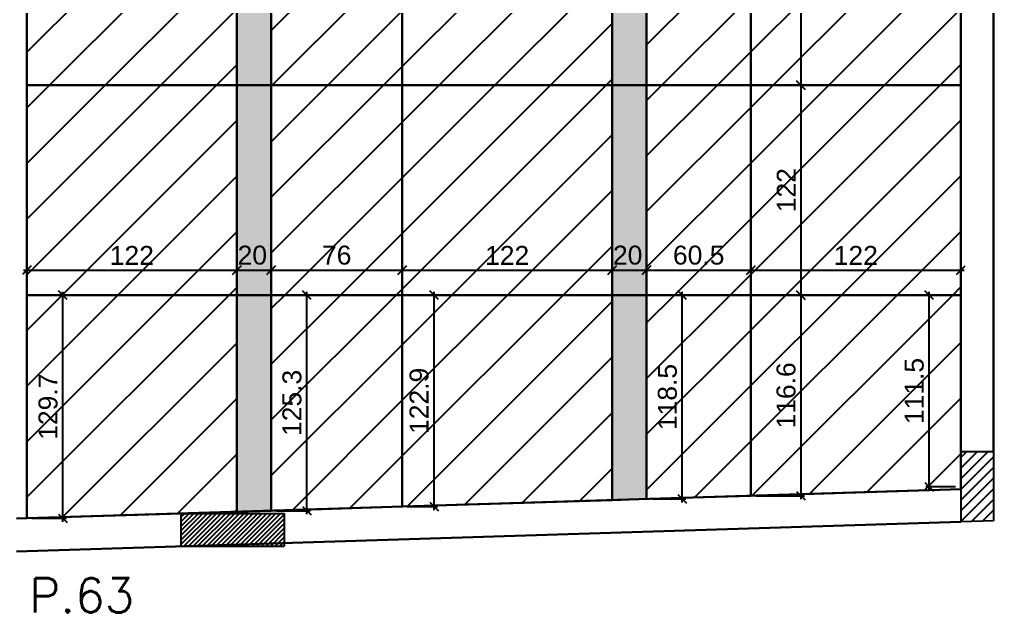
# Model space of a CAD drawing. Extents: x 534 to 8035, y 2354 to 7562.
# Drawn here: x 5163 to 5729, y 3840 to 4185 of the extents above; entities that cross this region are included whole.
import ezdxf

# ---------------------------------------------------------------- set-up
doc = ezdxf.new("R2010")
doc.units = 0
doc.layers.get('0').update_dxf_attribs({"color": 9, "linetype": 'CONTINUOUS'})
doc.layers.get('DEFPOINTS').update_dxf_attribs({"linetype": 'CONTINUOUS'})
for name, color, linetype in [('CORTE-FORMA', 1, 'CONTINUOUS'), ('FO-HACHURA_PILAR-MORRE', 252, 'CONTINUOUS'), ('P-M', 7, 'CONTINUOUS'), ('Painéis', 200, 'CONTINUOUS'), ('Reaproveitamento', 251, 'CONTINUOUS'), ('TIRAS REESCORAMENTO', 252, 'CONTINUOUS')]:
    doc.layers.add(name, color=color, linetype=linetype)
doc.layers.add('FO-Textos dos pilares', color=3, linetype='CONTINUOUS', lineweight=20)
doc.layers.add('FO-Vigas', color=2, linetype='CONTINUOUS', lineweight=30)
doc.styles.add('ARIAL', font='arial.ttf')
doc.styles.add('ROMANS', font='romans.shx')
doc.dimstyles.new('COTA LAJE', dxfattribs={"dimtxt": 11, "dimasz": 5, "dimexe": 2, "dimexo": 3, "dimgap": 3, "dimtad": 3, "dimdec": 1, "dimzin": 12, "dimdsep": 46, "dimtxsty": 'ARIAL', "dimblk": 'OBLIQUE', "dimcen": 10, "dimdle": 2, "dimclrd": 5, "dimclre": 5, "dimclrt": 2, "dimadec": 0, "dimazin": 3, "dimtfac": 1, "dimtdec": 1, "dimtmove": 0, "dimatfit": 3, "dimldrblk": 'OBLIQUE', "dimfxl": 1, "dimlwd": -1, "dimlwe": -1, "dimarcsym": 1})

# ---------------------------------------------------------------- blocks, each defined once
blk = doc.blocks.new('_Oblique')
at = {"color": 0, "linetype": 'ByBlock', "lineweight": -2}
blk.add_line((-0.5, -0.5), (0.5, 0.5), dxfattribs=at)
blk = doc.blocks.new('*D611')
at = {"layer": 'DEFPOINTS', "color": 0, "linetype": 'Continuous', "transparency": 16777216}
for p in [(5588.15, 4390.32), (5588.15, 4146.32), (5617.3, 4146.32)]:
    blk.add_point(p, dxfattribs=at)
at = {"layer": 'Painéis', "color": 5, "linetype": 'Continuous', "transparency": 16777216}
for p, q in [((5591.15, 4390.32), (5619.3, 4390.32)), ((5617.3, 4392.32), (5617.3, 4144.32)), ((5591.15, 4146.32), (5619.3, 4146.32))]:
    blk.add_line(p, q, dxfattribs=at)
at = {"layer": 'Painéis', "color": 5, "linetype": 'Continuous', "transparency": 16777216, "xscale": 5, "yscale": 5, "zscale": 5}
for p, rotation in [((5617.3, 4390.32), 90), ((5617.3, 4146.32), 270)]:
    blk.add_blockref('_Oblique', p, dxfattribs=dict(at, rotation=rotation))
at = {"layer": 'Painéis', "color": 2, "linetype": 'Continuous', "transparency": 16777216, "insert": (5608.77, 4268.32), "char_height": 11, "attachment_point": 5, "rotation": 90, "style": 'ARIAL'}
blk.add_mtext('244', dxfattribs=at)
blk = doc.blocks.new('*D612')
at = {"layer": 'DEFPOINTS', "color": 0, "linetype": 'Continuous', "transparency": 16777216}
for p in [(5588.15, 4146.32), (5588.15, 4024.32), (5617.3, 4024.32)]:
    blk.add_point(p, dxfattribs=at)
at = {"layer": 'Painéis', "color": 5, "linetype": 'Continuous', "transparency": 16777216}
for p, q in [((5617.3, 4148.32), (5617.3, 4022.32)), ((5591.15, 4146.32), (5619.3, 4146.32)), ((5591.15, 4024.32), (5619.3, 4024.32))]:
    blk.add_line(p, q, dxfattribs=at)
at = {"layer": 'Painéis', "color": 5, "linetype": 'Continuous', "transparency": 16777216, "xscale": 5, "yscale": 5, "zscale": 5}
for p, rotation in [((5617.3, 4146.32), 90), ((5617.3, 4024.32), 270)]:
    blk.add_blockref('_Oblique', p, dxfattribs=dict(at, rotation=rotation))
at = {"layer": 'Painéis', "color": 2, "linetype": 'Continuous', "transparency": 16777216, "insert": (5608.77, 4085.32), "char_height": 11, "attachment_point": 5, "rotation": 90, "style": 'ARIAL'}
blk.add_mtext('122', dxfattribs=at)
blk = doc.blocks.new('*D613')
at = {"layer": 'DEFPOINTS', "color": 0, "linetype": 'Continuous', "transparency": 16777216}
for p in [(5588.15, 4024.32), (5588.15, 3907.76), (5617.3, 3907.76)]:
    blk.add_point(p, dxfattribs=at)
at = {"layer": 'Painéis', "color": 5, "linetype": 'Continuous', "transparency": 16777216}
for p, q in [((5591.15, 4024.32), (5619.3, 4024.32)), ((5617.3, 4026.32), (5617.3, 3905.76)), ((5591.15, 3907.76), (5619.3, 3907.76))]:
    blk.add_line(p, q, dxfattribs=at)
at = {"layer": 'Painéis', "color": 5, "linetype": 'Continuous', "transparency": 16777216, "xscale": 5, "yscale": 5, "zscale": 5}
for p, rotation in [((5617.3, 4024.32), 90), ((5617.3, 3907.76), 270)]:
    blk.add_blockref('_Oblique', p, dxfattribs=dict(at, rotation=rotation))
at = {"layer": 'Painéis', "color": 2, "linetype": 'Continuous', "transparency": 16777216, "insert": (5608.68, 3966.04), "char_height": 11, "attachment_point": 5, "rotation": 90, "style": 'ARIAL'}
blk.add_mtext('116.6', dxfattribs=at)
blk = doc.blocks.new('*D614')
at = {"layer": 'DEFPOINTS', "color": 0, "linetype": 'Continuous', "transparency": 16777216}
for p in [(5691.77, 4024.32), (5710.15, 4024.32), (5710.15, 3912.86)]:
    blk.add_point(p, dxfattribs=at)
at = {"layer": 'Painéis', "color": 5, "linetype": 'Continuous', "transparency": 16777216}
for p, q in [((5707.15, 4024.32), (5689.77, 4024.32)), ((5691.77, 3910.86), (5691.77, 4026.32)), ((5707.15, 3912.86), (5689.77, 3912.86))]:
    blk.add_line(p, q, dxfattribs=at)
at = {"layer": 'Painéis', "color": 5, "linetype": 'Continuous', "transparency": 16777216, "xscale": 5, "yscale": 5, "zscale": 5}
for p, rotation in [((5691.77, 4024.32), 90), ((5691.77, 3912.86), 270)]:
    blk.add_blockref('_Oblique', p, dxfattribs=dict(at, rotation=rotation))
at = {"layer": 'Painéis', "color": 2, "linetype": 'Continuous', "transparency": 16777216, "insert": (5683.15, 3968.59), "char_height": 11, "attachment_point": 5, "rotation": 90, "style": 'ARIAL'}
blk.add_mtext('111.5', dxfattribs=at)
blk = doc.blocks.new('*D615')
at = {"layer": 'DEFPOINTS', "color": 0, "linetype": 'Continuous', "transparency": 16777216}
for p in [(5527.65, 4024.32), (5548.37, 4024.32), (5527.65, 3905.87)]:
    blk.add_point(p, dxfattribs=at)
at = {"layer": 'Painéis', "color": 5, "linetype": 'Continuous', "transparency": 16777216}
for p, q in [((5530.65, 4024.32), (5550.37, 4024.32)), ((5548.37, 3903.87), (5548.37, 4026.32)), ((5530.65, 3905.87), (5550.37, 3905.87))]:
    blk.add_line(p, q, dxfattribs=at)
at = {"layer": 'Painéis', "color": 5, "linetype": 'Continuous', "transparency": 16777216, "xscale": 5, "yscale": 5, "zscale": 5}
for p, rotation in [((5548.37, 4024.32), 90), ((5548.37, 3905.87), 270)]:
    blk.add_blockref('_Oblique', p, dxfattribs=dict(at, rotation=rotation))
at = {"layer": 'Painéis', "color": 2, "linetype": 'Continuous', "transparency": 16777216, "insert": (5539.75, 3965.1), "char_height": 11, "attachment_point": 5, "rotation": 90, "style": 'ARIAL'}
blk.add_mtext('118.5', dxfattribs=at)
blk = doc.blocks.new('*D616')
at = {"layer": 'DEFPOINTS', "color": 0, "linetype": 'Continuous', "transparency": 16777216}
for p in [(5385.65, 4024.32), (5404.18, 4024.32), (5385.65, 3901.43)]:
    blk.add_point(p, dxfattribs=at)
at = {"layer": 'Painéis', "color": 5, "linetype": 'Continuous', "transparency": 16777216}
for p, q in [((5388.65, 4024.32), (5406.18, 4024.32)), ((5404.18, 3899.43), (5404.18, 4026.32)), ((5388.65, 3901.43), (5406.18, 3901.43))]:
    blk.add_line(p, q, dxfattribs=at)
at = {"layer": 'Painéis', "color": 5, "linetype": 'Continuous', "transparency": 16777216, "xscale": 5, "yscale": 5, "zscale": 5}
for p, rotation in [((5404.18, 4024.32), 90), ((5404.18, 3901.43), 270)]:
    blk.add_blockref('_Oblique', p, dxfattribs=dict(at, rotation=rotation))
at = {"layer": 'Painéis', "color": 2, "linetype": 'Continuous', "transparency": 16777216, "insert": (5395.56, 3962.88), "char_height": 11, "attachment_point": 5, "rotation": 90, "style": 'ARIAL'}
blk.add_mtext('122.9', dxfattribs=at)
blk = doc.blocks.new('*D617')
at = {"layer": 'DEFPOINTS', "color": 0, "linetype": 'Continuous', "transparency": 16777216}
for p in [(5309.65, 4024.32), (5330.31, 4024.32), (5309.65, 3899.05)]:
    blk.add_point(p, dxfattribs=at)
at = {"layer": 'Painéis', "color": 5, "linetype": 'Continuous', "transparency": 16777216}
for p, q in [((5312.65, 4024.32), (5332.31, 4024.32)), ((5330.31, 3897.05), (5330.31, 4026.32)), ((5312.65, 3899.05), (5332.31, 3899.05))]:
    blk.add_line(p, q, dxfattribs=at)
at = {"layer": 'Painéis', "color": 5, "linetype": 'Continuous', "transparency": 16777216, "xscale": 5, "yscale": 5, "zscale": 5}
for p, rotation in [((5330.31, 4024.32), 90), ((5330.31, 3899.05), 270)]:
    blk.add_blockref('_Oblique', p, dxfattribs=dict(at, rotation=rotation))
at = {"layer": 'Painéis', "color": 2, "linetype": 'Continuous', "transparency": 16777216, "insert": (5321.69, 3961.69), "char_height": 11, "attachment_point": 5, "rotation": 90, "style": 'ARIAL'}
blk.add_mtext('125.3', dxfattribs=at)
blk = doc.blocks.new('*D618')
at = {"layer": 'DEFPOINTS', "color": 0, "linetype": 'Continuous', "transparency": 16777216}
for p in [(5167.65, 4024.32), (5188.64, 4024.32), (5167.65, 3894.61)]:
    blk.add_point(p, dxfattribs=at)
at = {"layer": 'Painéis', "color": 5, "linetype": 'Continuous', "transparency": 16777216}
for p, q in [((5170.65, 4024.32), (5190.64, 4024.32)), ((5188.64, 3892.61), (5188.64, 4026.32)), ((5170.65, 3894.61), (5190.64, 3894.61))]:
    blk.add_line(p, q, dxfattribs=at)
at = {"layer": 'Painéis', "color": 5, "linetype": 'Continuous', "transparency": 16777216, "xscale": 5, "yscale": 5, "zscale": 5}
for p, rotation in [((5188.64, 4024.32), 90), ((5188.64, 3894.61), 270)]:
    blk.add_blockref('_Oblique', p, dxfattribs=dict(at, rotation=rotation))
at = {"layer": 'Painéis', "color": 2, "linetype": 'Continuous', "transparency": 16777216, "insert": (5180.03, 3959.47), "char_height": 11, "attachment_point": 5, "rotation": 90, "style": 'ARIAL'}
blk.add_mtext('129.7', dxfattribs=at)
blk = doc.blocks.new('*D619')
at = {"layer": 'DEFPOINTS', "color": 0, "linetype": 'Continuous', "transparency": 16777216}
for p in [(5289.65, 4038.87), (5167.65, 4024.32), (5289.65, 4024.32)]:
    blk.add_point(p, dxfattribs=at)
at = {"layer": 'Painéis', "color": 5, "linetype": 'Continuous', "transparency": 16777216}
for p, q in [((5167.65, 4027.32), (5167.65, 4040.87)), ((5289.65, 4027.32), (5289.65, 4040.87)), ((5165.65, 4038.87), (5291.65, 4038.87))]:
    blk.add_line(p, q, dxfattribs=at)
at = {"layer": 'Painéis', "color": 5, "linetype": 'Continuous', "transparency": 16777216, "xscale": 5, "yscale": 5, "zscale": 5, "rotation": 180}
blk.add_blockref('_Oblique', (5167.65, 4038.87), dxfattribs=at)
at = {"layer": 'Painéis', "color": 5, "linetype": 'Continuous', "transparency": 16777216, "xscale": 5, "yscale": 5, "zscale": 5}
blk.add_blockref('_Oblique', (5289.65, 4038.87), dxfattribs=at)
at = {"layer": 'Painéis', "color": 2, "linetype": 'Continuous', "transparency": 16777216, "insert": (5228.65, 4047.39), "char_height": 11, "attachment_point": 5, "style": 'ARIAL'}
blk.add_mtext('122', dxfattribs=at)
blk = doc.blocks.new('*D620')
at = {"layer": 'DEFPOINTS', "color": 0, "linetype": 'Continuous', "transparency": 16777216}
for p in [(5309.65, 4038.87), (5289.65, 4024.32), (5309.65, 4024.32)]:
    blk.add_point(p, dxfattribs=at)
at = {"layer": 'Painéis', "color": 5, "linetype": 'Continuous', "transparency": 16777216}
for p, q in [((5289.65, 4027.32), (5289.65, 4040.87)), ((5309.65, 4027.32), (5309.65, 4040.87)), ((5287.65, 4038.87), (5311.65, 4038.87))]:
    blk.add_line(p, q, dxfattribs=at)
at = {"layer": 'Painéis', "color": 5, "linetype": 'Continuous', "transparency": 16777216, "xscale": 5, "yscale": 5, "zscale": 5, "rotation": 180}
blk.add_blockref('_Oblique', (5289.65, 4038.87), dxfattribs=at)
at = {"layer": 'Painéis', "color": 5, "linetype": 'Continuous', "transparency": 16777216, "xscale": 5, "yscale": 5, "zscale": 5}
blk.add_blockref('_Oblique', (5309.65, 4038.87), dxfattribs=at)
at = {"layer": 'Painéis', "color": 2, "linetype": 'Continuous', "transparency": 16777216, "insert": (5298.65, 4047.49), "char_height": 11, "attachment_point": 5, "style": 'ARIAL'}
blk.add_mtext('20', dxfattribs=at)
blk = doc.blocks.new('*D621')
at = {"layer": 'DEFPOINTS', "color": 0, "linetype": 'Continuous', "transparency": 16777216}
for p in [(5385.65, 4038.87), (5309.65, 4024.32), (5385.65, 4024.32)]:
    blk.add_point(p, dxfattribs=at)
at = {"layer": 'Painéis', "color": 5, "linetype": 'Continuous', "transparency": 16777216}
for p, q in [((5309.65, 4027.32), (5309.65, 4040.87)), ((5385.65, 4027.32), (5385.65, 4040.87)), ((5307.65, 4038.87), (5387.65, 4038.87))]:
    blk.add_line(p, q, dxfattribs=at)
at = {"layer": 'Painéis', "color": 5, "linetype": 'Continuous', "transparency": 16777216, "xscale": 5, "yscale": 5, "zscale": 5, "rotation": 180}
blk.add_blockref('_Oblique', (5309.65, 4038.87), dxfattribs=at)
at = {"layer": 'Painéis', "color": 5, "linetype": 'Continuous', "transparency": 16777216, "xscale": 5, "yscale": 5, "zscale": 5}
blk.add_blockref('_Oblique', (5385.65, 4038.87), dxfattribs=at)
at = {"layer": 'Painéis', "color": 2, "linetype": 'Continuous', "transparency": 16777216, "insert": (5347.65, 4047.49), "char_height": 11, "attachment_point": 5, "style": 'ARIAL'}
blk.add_mtext('76', dxfattribs=at)
blk = doc.blocks.new('*D622')
at = {"layer": 'DEFPOINTS', "color": 0, "linetype": 'Continuous', "transparency": 16777216}
for p in [(5507.65, 4038.87), (5385.65, 4024.32), (5507.65, 4024.32)]:
    blk.add_point(p, dxfattribs=at)
at = {"layer": 'Painéis', "color": 5, "linetype": 'Continuous', "transparency": 16777216}
for p, q in [((5385.65, 4027.32), (5385.65, 4040.87)), ((5507.65, 4027.32), (5507.65, 4040.87)), ((5383.65, 4038.87), (5509.65, 4038.87))]:
    blk.add_line(p, q, dxfattribs=at)
at = {"layer": 'Painéis', "color": 5, "linetype": 'Continuous', "transparency": 16777216, "xscale": 5, "yscale": 5, "zscale": 5, "rotation": 180}
blk.add_blockref('_Oblique', (5385.65, 4038.87), dxfattribs=at)
at = {"layer": 'Painéis', "color": 5, "linetype": 'Continuous', "transparency": 16777216, "xscale": 5, "yscale": 5, "zscale": 5}
blk.add_blockref('_Oblique', (5507.65, 4038.87), dxfattribs=at)
at = {"layer": 'Painéis', "color": 2, "linetype": 'Continuous', "transparency": 16777216, "insert": (5446.65, 4047.39), "char_height": 11, "attachment_point": 5, "style": 'ARIAL'}
blk.add_mtext('122', dxfattribs=at)
blk = doc.blocks.new('*D623')
at = {"layer": 'DEFPOINTS', "color": 0, "linetype": 'Continuous', "transparency": 16777216}
for p in [(5527.65, 4038.87), (5507.65, 4024.32), (5527.65, 4024.32)]:
    blk.add_point(p, dxfattribs=at)
at = {"layer": 'Painéis', "color": 5, "linetype": 'Continuous', "transparency": 16777216}
for p, q in [((5507.65, 4027.32), (5507.65, 4040.87)), ((5527.65, 4027.32), (5527.65, 4040.87)), ((5505.65, 4038.87), (5529.65, 4038.87))]:
    blk.add_line(p, q, dxfattribs=at)
at = {"layer": 'Painéis', "color": 5, "linetype": 'Continuous', "transparency": 16777216, "xscale": 5, "yscale": 5, "zscale": 5, "rotation": 180}
blk.add_blockref('_Oblique', (5507.65, 4038.87), dxfattribs=at)
at = {"layer": 'Painéis', "color": 5, "linetype": 'Continuous', "transparency": 16777216, "xscale": 5, "yscale": 5, "zscale": 5}
blk.add_blockref('_Oblique', (5527.65, 4038.87), dxfattribs=at)
at = {"layer": 'Painéis', "color": 2, "linetype": 'Continuous', "transparency": 16777216, "insert": (5516.65, 4047.49), "char_height": 11, "attachment_point": 5, "style": 'ARIAL'}
blk.add_mtext('20', dxfattribs=at)
blk = doc.blocks.new('*D624')
at = {"layer": 'DEFPOINTS', "color": 0, "linetype": 'Continuous', "transparency": 16777216}
for p in [(5588.15, 4038.87), (5527.65, 4024.32), (5588.15, 4024.32)]:
    blk.add_point(p, dxfattribs=at)
at = {"layer": 'Painéis', "color": 5, "linetype": 'Continuous', "transparency": 16777216}
for p, q in [((5527.65, 4027.32), (5527.65, 4040.87)), ((5588.15, 4027.32), (5588.15, 4040.87)), ((5525.65, 4038.87), (5590.15, 4038.87))]:
    blk.add_line(p, q, dxfattribs=at)
at = {"layer": 'Painéis', "color": 5, "linetype": 'Continuous', "transparency": 16777216, "xscale": 5, "yscale": 5, "zscale": 5, "rotation": 180}
blk.add_blockref('_Oblique', (5527.65, 4038.87), dxfattribs=at)
at = {"layer": 'Painéis', "color": 5, "linetype": 'Continuous', "transparency": 16777216, "xscale": 5, "yscale": 5, "zscale": 5}
blk.add_blockref('_Oblique', (5588.15, 4038.87), dxfattribs=at)
at = {"layer": 'Painéis', "color": 2, "linetype": 'Continuous', "transparency": 16777216, "insert": (5557.9, 4047.49), "char_height": 11, "attachment_point": 5, "style": 'ARIAL'}
blk.add_mtext('60.5', dxfattribs=at)
blk = doc.blocks.new('*D625')
at = {"layer": 'DEFPOINTS', "color": 0, "linetype": 'Continuous', "transparency": 16777216}
for p in [(5710.15, 4038.87), (5588.15, 4024.32), (5710.15, 4024.32)]:
    blk.add_point(p, dxfattribs=at)
at = {"layer": 'Painéis', "color": 5, "linetype": 'Continuous', "transparency": 16777216}
for p, q in [((5588.15, 4027.32), (5588.15, 4040.87)), ((5710.15, 4027.32), (5710.15, 4040.87)), ((5586.15, 4038.87), (5712.15, 4038.87))]:
    blk.add_line(p, q, dxfattribs=at)
at = {"layer": 'Painéis', "color": 5, "linetype": 'Continuous', "transparency": 16777216, "xscale": 5, "yscale": 5, "zscale": 5, "rotation": 180}
blk.add_blockref('_Oblique', (5588.15, 4038.87), dxfattribs=at)
at = {"layer": 'Painéis', "color": 5, "linetype": 'Continuous', "transparency": 16777216, "xscale": 5, "yscale": 5, "zscale": 5}
blk.add_blockref('_Oblique', (5710.15, 4038.87), dxfattribs=at)
at = {"layer": 'Painéis', "color": 2, "linetype": 'Continuous', "transparency": 16777216, "insert": (5649.15, 4047.39), "char_height": 11, "attachment_point": 5, "style": 'ARIAL'}
blk.add_mtext('122', dxfattribs=at)

msp = doc.modelspace()

# ---------------------------------------------------------------- hatches: boundary and pattern name
at = {"layer": 'CORTE-FORMA'}
h = msp.add_hatch(dxfattribs=at)
h.set_pattern_fill('ANSI31', color=70, scale=15)
h.set_pattern_definition([(45, (-8889.1667, 12460.271), (-1.32582521, 1.32582521), [])])
edge = h.paths.add_edge_path()
edge.add_line((5257.19, 3897.41), (5317.19, 3897.41))
edge.add_line((5317.19, 3897.41), (5317.19, 3878.41))
edge.add_line((5257.19, 3878.41), (5317.19, 3878.41))
edge.add_line((5257.19, 3897.41), (5257.19, 3878.41))
at = {"layer": 'FO-HACHURA_PILAR-MORRE'}
h = msp.add_hatch(dxfattribs=at)
h.set_pattern_fill('ANSI31', color=256, scale=35)
h.set_pattern_definition([(45, (-9116.387, 12460.0115), (-3.0935922, 3.0935922), [])])
edge = h.paths.add_edge_path()
edge.add_line((5729.15, 3933.16), (5710.15, 3933.16))
edge.add_line((5710.15, 3933.16), (5710.15, 3892.57))
edge.add_line((5729.15, 3893.16), (5710.15, 3892.57))
edge.add_line((5729.15, 3933.16), (5729.15, 3893.16))
at = {"layer": 'Reaproveitamento', "linetype": 'Continuous'}
h = msp.add_hatch(dxfattribs=at)
h.set_pattern_fill('ANSI31', color=256, scale=7.2)
h.paths.add_polyline_path([(5289.65, 4390.32), (5167.65, 4390.32), (5167.65, 4146.32), (5289.65, 4146.32)])
h.paths.add_polyline_path([(5203.17, 4247.31), (5249.35, 4247.31), (5249.35, 4258.56), (5203.17, 4258.56)], flags=24)
h.paths.add_polyline_path([(5201.85, 4259.18), (5249.35, 4259.18), (5249.35, 4276.32), (5201.85, 4276.32)], flags=24)
h.paths.add_polyline_path([(5205.63, 4273.51), (5244.85, 4273.51), (5244.85, 4287.01), (5205.63, 4287.01)], flags=24)
h.paths.add_polyline_path([(5200.45, 4286.47), (5253.54, 4286.47), (5253.54, 4301.47), (5200.45, 4301.47)], flags=24)
h = msp.add_hatch(dxfattribs=at)
h.set_pattern_fill('ANSI31', color=256, scale=7.2)
h.paths.add_polyline_path([(5385.65, 4390.32), (5309.65, 4390.32), (5309.65, 4146.32), (5385.65, 4146.32)])
h = msp.add_hatch(dxfattribs=at)
h.set_pattern_fill('ANSI31', color=256, scale=7.2)
h.paths.add_polyline_path([(5507.65, 4390.32), (5385.65, 4390.32), (5385.65, 4146.32), (5507.65, 4146.32)])
h.paths.add_polyline_path([(5421.85, 4345.93), (5492.8, 4345.93), (5492.8, 4375.93), (5421.85, 4375.93)], flags=24)
h.paths.add_polyline_path([(5426.21, 4329.1), (5478.11, 4329.1), (5478.11, 4351.95), (5426.21, 4351.95)], flags=24)
h = msp.add_hatch(dxfattribs=at)
h.set_pattern_fill('ANSI31', color=256, scale=7.2)
h.paths.add_polyline_path([(5588.15, 4390.32), (5527.65, 4390.32), (5527.65, 4146.32), (5588.15, 4146.32)])
h = msp.add_hatch(dxfattribs=at)
h.set_pattern_fill('ANSI31', color=256, scale=7.2)
h.paths.add_polyline_path([(5710.15, 4390.32), (5588.15, 4390.32), (5588.15, 4146.32), (5710.15, 4146.32)])
h = msp.add_hatch(dxfattribs=at)
h.set_pattern_fill('ANSI31', color=256, scale=7.2)
h.paths.add_polyline_path([(5289.65, 4146.32), (5167.65, 4146.32), (5167.65, 4024.32), (5289.65, 4024.32)])
h = msp.add_hatch(dxfattribs=at)
h.set_pattern_fill('ANSI31', color=256, scale=7.2)
h.paths.add_polyline_path([(5385.65, 4146.32), (5309.65, 4146.32), (5309.65, 4024.32), (5385.65, 4024.32)])
h = msp.add_hatch(dxfattribs=at)
h.set_pattern_fill('ANSI31', color=256, scale=7.2)
h.paths.add_polyline_path([(5507.65, 4146.32), (5385.65, 4146.32), (5385.65, 4024.32), (5507.65, 4024.32)])
h = msp.add_hatch(dxfattribs=at)
h.set_pattern_fill('ANSI31', color=256, scale=7.2)
h.paths.add_polyline_path([(5588.15, 4146.32), (5527.65, 4146.32), (5527.65, 4024.32), (5588.15, 4024.32)])
h = msp.add_hatch(dxfattribs=at)
h.set_pattern_fill('ANSI31', color=256, scale=7.2)
h.paths.add_polyline_path([(5710.15, 4146.32), (5588.15, 4146.32), (5588.15, 4024.32), (5710.15, 4024.32)])
h.paths.add_polyline_path([(5620.3, 4069.32), (5620.3, 4100.46), (5597.63, 4100.46), (5597.63, 4069.32)], flags=24)
h.paths.add_polyline_path([(5633.15, 4035.86), (5664.29, 4035.86), (5664.29, 4058.53), (5633.15, 4058.53)], flags=24)
h = msp.add_hatch(dxfattribs=at)
h.set_pattern_fill('ANSI31', color=256, scale=7.2)
h.paths.add_polyline_path([(5289.65, 4024.32), (5167.65, 4024.32), (5167.65, 3894.61), (5289.65, 3898.42)])
h = msp.add_hatch(dxfattribs=at)
h.set_pattern_fill('ANSI31', color=256, scale=7.2)
h.paths.add_polyline_path([(5385.65, 4024.32), (5309.65, 4024.32), (5309.65, 3899.05), (5385.65, 3901.43)])
h = msp.add_hatch(dxfattribs=at)
h.set_pattern_fill('ANSI31', color=256, scale=7.2)
h.paths.add_polyline_path([(5507.65, 4024.32), (5385.65, 4024.32), (5385.65, 3901.43), (5507.65, 3905.24)])
h = msp.add_hatch(dxfattribs=at)
h.set_pattern_fill('ANSI31', color=256, scale=7.2)
h.paths.add_polyline_path([(5588.15, 4024.32), (5527.65, 4024.32), (5527.65, 3905.87), (5588.15, 3907.76)])
h = msp.add_hatch(dxfattribs=at)
h.set_pattern_fill('ANSI31', color=256, scale=7.2)
h.paths.add_polyline_path([(5710.15, 4024.32), (5588.15, 4024.32), (5588.15, 3907.76), (5710.15, 3911.58)])
at = {"layer": 'TIRAS REESCORAMENTO'}
for points in [[(5309.65, 4390.32), (5289.65, 4390.32), (5289.65, 4146.32), (5309.65, 4146.32)], [(5527.65, 4390.32), (5507.65, 4390.32), (5507.65, 4146.32), (5527.65, 4146.32)], [(5309.65, 4146.32), (5289.65, 4146.32), (5289.65, 4024.32), (5309.65, 4024.32)], [(5527.65, 4146.32), (5507.65, 4146.32), (5507.65, 4024.32), (5527.65, 4024.32)], [(5309.65, 4024.32), (5289.65, 4024.32), (5289.65, 3898.42), (5309.65, 3899.05)], [(5527.65, 4024.32), (5507.65, 4024.32), (5507.65, 3905.24), (5527.65, 3905.87)]]:
    msp.add_hatch(color=256, dxfattribs=at).paths.add_polyline_path(points)

# ---------------------------------------------------------------- linework, layer by layer
at = {"layer": 'CORTE-FORMA'}
for p, q in [((5257.19, 3897.41), (5257.19, 3878.41)), ((5257.19, 3897.41), (5317.19, 3897.41)), ((5317.19, 3897.41), (5317.19, 3878.41)), ((5257.19, 3878.41), (5317.19, 3878.41))]:
    msp.add_line(p, q, dxfattribs=at)
at = {"layer": 'FO-Vigas'}
for p, q in [((5710.15, 4421.53), (5710.15, 3933.16)), ((5167.65, 3894.42), (5167.65, 4390.32)), ((5729.15, 4390.36), (5729.15, 3933.16)), ((5710.15, 3911.58), (5161.65, 3894.42)), ((5710.15, 3892.57), (5161.65, 3875.41))]:
    msp.add_line(p, q, dxfattribs=at)
at = {"layer": 'P-M'}
for p, q in [((5710.15, 3933.16), (5710.15, 3892.57)), ((5729.15, 3933.16), (5710.15, 3933.16)), ((5729.15, 3933.16), (5729.15, 3893.16)), ((5729.15, 3893.16), (5710.15, 3892.57))]:
    msp.add_line(p, q, dxfattribs=at)
at = {"layer": 'Painéis', "linetype": 'Continuous'}
for points in [[(5289.65, 4390.32), (5167.65, 4390.32), (5167.65, 4146.32), (5289.65, 4146.32)], [(5309.65, 4390.32), (5289.65, 4390.32), (5289.65, 4146.32), (5309.65, 4146.32)], [(5385.65, 4390.32), (5309.65, 4390.32), (5309.65, 4146.32), (5385.65, 4146.32)], [(5507.65, 4390.32), (5385.65, 4390.32), (5385.65, 4146.32), (5507.65, 4146.32)], [(5527.65, 4390.32), (5507.65, 4390.32), (5507.65, 4146.32), (5527.65, 4146.32)], [(5588.15, 4390.32), (5527.65, 4390.32), (5527.65, 4146.32), (5588.15, 4146.32)], [(5710.15, 4390.32), (5588.15, 4390.32), (5588.15, 4146.32), (5710.15, 4146.32)], [(5289.65, 4146.32), (5167.65, 4146.32), (5167.65, 4024.32), (5289.65, 4024.32)], [(5309.65, 4146.32), (5289.65, 4146.32), (5289.65, 4024.32), (5309.65, 4024.32)], [(5385.65, 4146.32), (5309.65, 4146.32), (5309.65, 4024.32), (5385.65, 4024.32)], [(5507.65, 4146.32), (5385.65, 4146.32), (5385.65, 4024.32), (5507.65, 4024.32)], [(5527.65, 4146.32), (5507.65, 4146.32), (5507.65, 4024.32), (5527.65, 4024.32)], [(5588.15, 4146.32), (5527.65, 4146.32), (5527.65, 4024.32), (5588.15, 4024.32)], [(5710.15, 4146.32), (5588.15, 4146.32), (5588.15, 4024.32), (5710.15, 4024.32)], [(5289.65, 4024.32), (5167.65, 4024.32), (5167.65, 3894.61), (5289.65, 3898.42)], [(5309.65, 4024.32), (5289.65, 4024.32), (5289.65, 3898.42), (5309.65, 3899.05)], [(5385.65, 4024.32), (5309.65, 4024.32), (5309.65, 3899.05), (5385.65, 3901.43)], [(5507.65, 4024.32), (5385.65, 4024.32), (5385.65, 3901.43), (5507.65, 3905.24)], [(5527.65, 4024.32), (5507.65, 4024.32), (5507.65, 3905.24), (5527.65, 3905.87)], [(5588.15, 4024.32), (5527.65, 4024.32), (5527.65, 3905.87), (5588.15, 3907.76)], [(5710.15, 4024.32), (5588.15, 4024.32), (5588.15, 3907.76), (5710.15, 3911.58)]]:
    msp.add_lwpolyline(points, close=True, dxfattribs=at)

# ---------------------------------------------------------------- texts
at = {"layer": 'FO-Textos dos pilares', "color": 1, "style": 'ROMANS'}
msp.add_text('P.63', height=20, dxfattribs=at).set_placement((5169.14, 3839.86))

# ---------------------------------------------------------------- dimensions: what is measured, and where the dimension line sits
at = {"layer": 'Painéis', "linetype": 'Continuous'}
for base, p1, p2, picture, middle in [((5617.3, 4146.32), (5588.15, 4390.32), (5588.15, 4146.32), '*D611', (5608.77, 4268.32)), ((5617.3, 4024.32), (5588.15, 4146.32), (5588.15, 4024.32), '*D612', (5608.77, 4085.32)), ((5188.64, 4024.32), (5167.65, 3894.61), (5167.65, 4024.32), '*D618', (5180.03, 3959.47)), ((5330.31, 4024.32), (5309.65, 3899.05), (5309.65, 4024.32), '*D617', (5321.69, 3961.69)), ((5404.18, 4024.32), (5385.65, 3901.43), (5385.65, 4024.32), '*D616', (5395.56, 3962.88)), ((5548.368, 4024.324), (5527.6477, 3905.8683), (5527.6477, 4024.324), '*D615', (5539.7517, 3965.0962)), ((5617.3, 3907.76), (5588.15, 4024.32), (5588.15, 3907.76), '*D613', (5608.68, 3966.04)), ((5691.77, 4024.32), (5710.15, 3912.86), (5710.15, 4024.32), '*D614', (5683.15, 3968.59))]:
    dim = msp.add_linear_dim(base=base, p1=p1, p2=p2, angle=90, dimstyle='COTA LAJE', dxfattribs=at)
    dim.commit()
    dim.dimension.update_dxf_attribs({"geometry": picture, "text_midpoint": middle})
for base, p1, p2, picture, middle in [((5289.65, 4038.87), (5167.65, 4024.32), (5289.65, 4024.32), '*D619', (5228.65, 4047.39)), ((5385.65, 4038.87), (5309.65, 4024.32), (5385.65, 4024.32), '*D621', (5347.65, 4047.49)), ((5507.65, 4038.87), (5385.65, 4024.32), (5507.65, 4024.32), '*D622', (5446.65, 4047.39)), ((5588.15, 4038.87), (5527.65, 4024.32), (5588.15, 4024.32), '*D624', (5557.9, 4047.49)), ((5710.15, 4038.87), (5588.15, 4024.32), (5710.15, 4024.32), '*D625', (5649.15, 4047.39))]:
    dim = msp.add_linear_dim(base=base, p1=p1, p2=p2, dimstyle='COTA LAJE', dxfattribs=at)
    dim.commit()
    dim.dimension.update_dxf_attribs({"geometry": picture, "text_midpoint": middle})
for base, p1, p2, picture, middle in [((5309.65, 4038.87), (5289.65, 4024.32), (5309.65, 4024.32), '*D620', (5298.65, 4038.87)), ((5527.65, 4038.87), (5507.65, 4024.32), (5527.65, 4024.32), '*D623', (5516.65, 4038.87))]:
    dim = msp.add_linear_dim(base=base, p1=p1, p2=p2, dimstyle='COTA LAJE', dxfattribs=at)
    dim.commit()
    dim.dimension.update_dxf_attribs({"geometry": picture, "text_midpoint": middle, "dimtype": 160})

doc.saveas('drawing.dxf')
